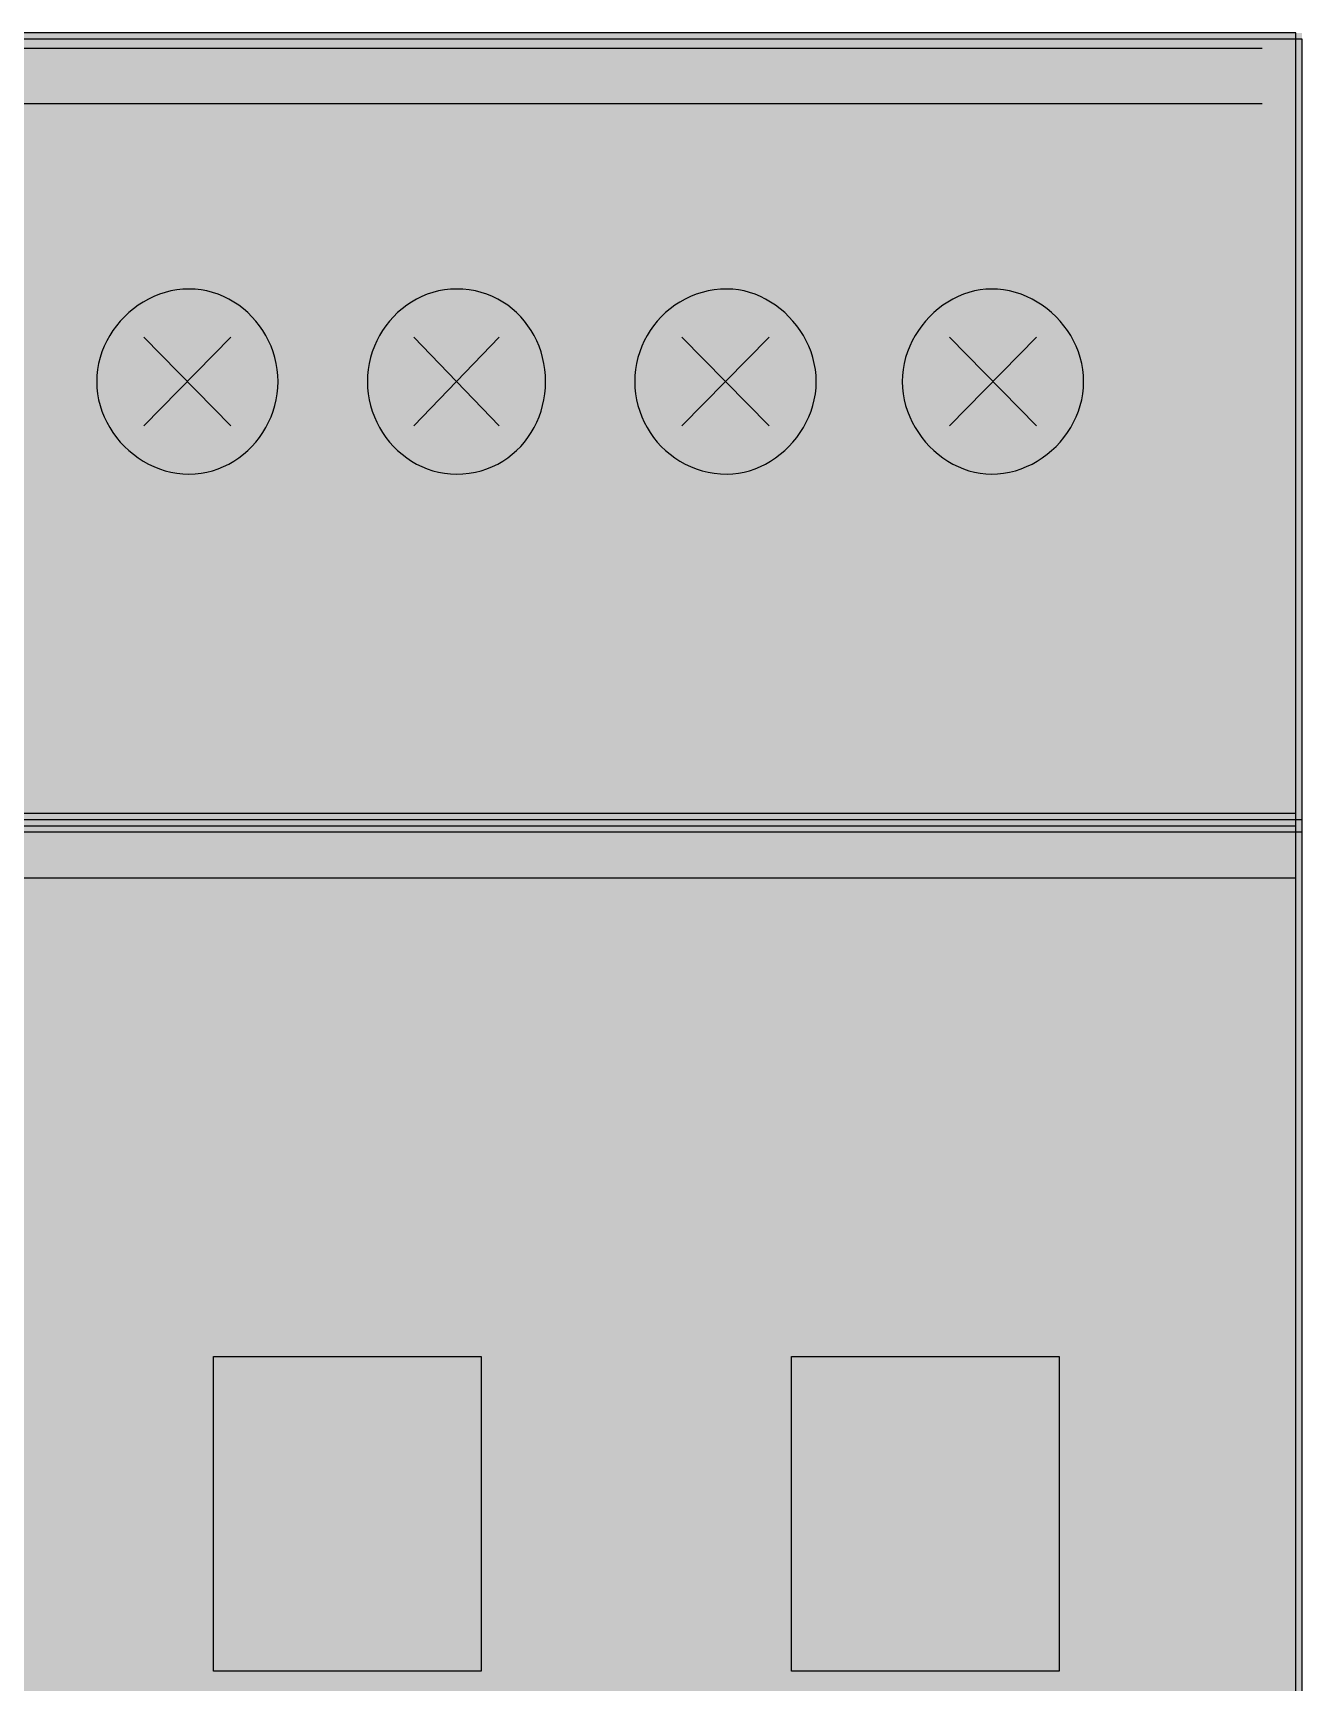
# Model space of a CAD drawing. Header units: millimetres. Extents: x 0 to 966, y -664 to 90.
# Drawn here: x 179.77 to 216, y -87.07 to -40 of the extents above; entities that cross this region are included whole.
import ezdxf

# ---------------------------------------------------------------- set-up
doc = ezdxf.new("R2010")
doc.units = ezdxf.units.MM
for name, color, linetype in [('HDL_BODY', 7, 'Continuous'), ('HDL_COLOUR', 7, 'Continuous'), ('HDL_DETAIL', 7, 'Continuous'), ('HDL_PRINT', 7, 'Continuous')]:
    doc.layers.add(name, color=color, linetype=linetype)

# ---------------------------------------------------------------- blocks, each defined once
blk = doc.blocks.new('M_R12.16.1-CD_FRONT')
at = {"layer": 'HDL_BODY', "true_color": 0x202126}
blk.add_hatch(color=250, dxfattribs=at).paths.add_polyline_path([(0, 0), (216, 0), (216, 90), (0, 90)])
at = {"layer": 'HDL_BODY', "true_color": 0x2a2a30}
blk.add_hatch(color=250, dxfattribs=at).paths.add_polyline_path([(0.4, 20.52), (215.6, 20.52), (215.6, 68.31), (0.4, 68.31)])
at = {"layer": 'HDL_COLOUR', "true_color": 0x1a332c}
for points in [[(186.771, 80.05), (186.765, 80.225), (186.747, 80.398), (186.719, 80.568), (186.68, 80.735), (186.63, 80.898), (186.571, 81.057), (186.501, 81.212), (186.423, 81.361), (186.336, 81.505), (186.24, 81.643), (186.136, 81.775), (186.025, 81.9), (185.906, 82.017), (185.781, 82.126), (185.648, 82.228), (185.51, 82.32), (185.366, 82.404), (185.216, 82.478), (185.061, 82.541), (184.902, 82.594), (184.739, 82.637), (184.571, 82.667), (184.4, 82.686), (184.226, 82.692), (184.052, 82.686), (183.879, 82.667), (183.71, 82.637), (183.544, 82.594), (183.381, 82.541), (183.222, 82.478), (183.068, 82.404), (182.919, 82.32), (182.776, 82.228), (182.638, 82.126), (182.507, 82.017), (182.383, 81.9), (182.266, 81.775), (182.157, 81.643), (182.056, 81.505), (181.963, 81.361), (181.88, 81.212), (181.807, 81.057), (181.743, 80.898), (181.69, 80.735), (181.648, 80.568), (181.618, 80.398), (181.599, 80.225), (181.593, 80.05), (181.599, 79.875), (181.618, 79.702), (181.648, 79.532), (181.69, 79.365), (181.743, 79.202), (181.807, 79.043), (181.88, 78.888), (181.963, 78.739), (182.056, 78.595), (182.157, 78.457), (182.266, 78.325), (182.383, 78.201), (182.507, 78.083), (182.638, 77.974), (182.776, 77.872), (182.919, 77.78), (183.068, 77.696), (183.222, 77.623), (183.381, 77.559), (183.544, 77.506), (183.71, 77.464), (183.879, 77.433), (184.052, 77.414), (184.226, 77.408), (184.4, 77.414), (184.571, 77.433), (184.739, 77.464), (184.902, 77.506), (185.061, 77.559), (185.216, 77.623), (185.366, 77.696), (185.51, 77.78), (185.648, 77.872), (185.781, 77.974), (185.906, 78.083), (186.025, 78.201), (186.136, 78.325), (186.24, 78.457), (186.336, 78.595), (186.423, 78.739), (186.501, 78.888), (186.571, 79.043), (186.63, 79.202), (186.68, 79.365), (186.719, 79.532), (186.747, 79.702), (186.765, 79.875), (186.771, 80.05)], [(194.407, 80.05), (194.402, 80.225), (194.386, 80.398), (194.359, 80.568), (194.322, 80.735), (194.276, 80.898), (194.22, 81.057), (194.154, 81.212), (194.079, 81.361), (193.996, 81.505), (193.904, 81.643), (193.803, 81.775), (193.695, 81.9), (193.579, 82.017), (193.455, 82.126), (193.324, 82.228), (193.186, 82.32), (193.041, 82.404), (192.89, 82.478), (192.733, 82.541), (192.57, 82.594), (192.401, 82.637), (192.226, 82.667), (192.047, 82.686), (191.863, 82.692), (191.689, 82.686), (191.518, 82.667), (191.35, 82.637), (191.187, 82.594), (191.027, 82.541), (190.873, 82.478), (190.723, 82.404), (190.579, 82.32), (190.441, 82.228), (190.308, 82.126), (190.183, 82.017), (190.064, 81.9), (189.952, 81.775), (189.849, 81.643), (189.753, 81.505), (189.666, 81.361), (189.587, 81.212), (189.518, 81.057), (189.459, 80.898), (189.409, 80.735), (189.37, 80.568), (189.341, 80.398), (189.324, 80.225), (189.318, 80.05), (189.324, 79.875), (189.341, 79.702), (189.37, 79.532), (189.409, 79.365), (189.459, 79.202), (189.518, 79.043), (189.587, 78.888), (189.666, 78.739), (189.753, 78.595), (189.849, 78.457), (189.952, 78.325), (190.064, 78.201), (190.183, 78.083), (190.308, 77.974), (190.441, 77.872), (190.579, 77.78), (190.723, 77.696), (190.873, 77.623), (191.027, 77.559), (191.187, 77.506), (191.35, 77.464), (191.518, 77.433), (191.689, 77.414), (191.863, 77.408), (192.047, 77.414), (192.226, 77.433), (192.401, 77.464), (192.57, 77.506), (192.733, 77.559), (192.89, 77.623), (193.041, 77.696), (193.186, 77.78), (193.324, 77.872), (193.455, 77.974), (193.579, 78.083), (193.695, 78.201), (193.803, 78.325), (193.904, 78.457), (193.996, 78.595), (194.079, 78.739), (194.154, 78.888), (194.22, 79.043), (194.276, 79.202), (194.322, 79.365), (194.359, 79.532), (194.386, 79.702), (194.402, 79.875), (194.407, 80.05)], [(202.133, 80.05), (202.126, 80.225), (202.108, 80.398), (202.077, 80.568), (202.035, 80.735), (201.983, 80.898), (201.92, 81.057), (201.847, 81.212), (201.765, 81.361), (201.674, 81.505), (201.575, 81.643), (201.468, 81.775), (201.353, 81.9), (201.232, 82.017), (201.104, 82.126), (200.97, 82.228), (200.831, 82.32), (200.688, 82.404), (200.539, 82.478), (200.387, 82.541), (200.231, 82.594), (200.073, 82.637), (199.912, 82.667), (199.749, 82.686), (199.585, 82.692), (199.401, 82.686), (199.22, 82.667), (199.044, 82.637), (198.873, 82.594), (198.706, 82.541), (198.545, 82.478), (198.39, 82.404), (198.24, 82.32), (198.097, 82.228), (197.961, 82.126), (197.831, 82.017), (197.71, 81.9), (197.596, 81.775), (197.49, 81.643), (197.392, 81.505), (197.303, 81.361), (197.224, 81.212), (197.154, 81.057), (197.093, 80.898), (197.043, 80.735), (197.004, 80.568), (196.975, 80.398), (196.958, 80.225), (196.952, 80.05), (196.958, 79.875), (196.975, 79.702), (197.004, 79.532), (197.043, 79.365), (197.093, 79.202), (197.154, 79.043), (197.224, 78.888), (197.303, 78.739), (197.392, 78.595), (197.49, 78.457), (197.596, 78.325), (197.71, 78.201), (197.831, 78.083), (197.961, 77.974), (198.097, 77.872), (198.24, 77.78), (198.39, 77.696), (198.545, 77.623), (198.706, 77.559), (198.873, 77.506), (199.044, 77.464), (199.22, 77.433), (199.401, 77.414), (199.585, 77.408), (199.749, 77.414), (199.912, 77.433), (200.073, 77.464), (200.231, 77.506), (200.387, 77.559), (200.539, 77.623), (200.688, 77.696), (200.831, 77.78), (200.97, 77.872), (201.104, 77.974), (201.232, 78.083), (201.353, 78.201), (201.468, 78.325), (201.575, 78.457), (201.674, 78.595), (201.765, 78.739), (201.847, 78.888), (201.92, 79.043), (201.983, 79.202), (202.035, 79.365), (202.077, 79.532), (202.108, 79.702), (202.126, 79.875), (202.133, 80.05)], [(209.766, 80.05), (209.76, 80.225), (209.741, 80.398), (209.711, 80.568), (209.669, 80.735), (209.616, 80.898), (209.553, 81.057), (209.479, 81.212), (209.396, 81.361), (209.304, 81.505), (209.203, 81.643), (209.094, 81.775), (208.977, 81.9), (208.853, 82.017), (208.722, 82.126), (208.585, 82.228), (208.442, 82.32), (208.293, 82.404), (208.139, 82.478), (207.981, 82.541), (207.818, 82.594), (207.652, 82.637), (207.482, 82.667), (207.31, 82.686), (207.136, 82.692), (206.971, 82.686), (206.809, 82.667), (206.648, 82.637), (206.489, 82.594), (206.334, 82.541), (206.182, 82.478), (206.033, 82.404), (205.889, 82.32), (205.75, 82.228), (205.617, 82.126), (205.489, 82.017), (205.368, 81.9), (205.253, 81.775), (205.146, 81.643), (205.047, 81.505), (204.956, 81.361), (204.874, 81.212), (204.801, 81.057), (204.738, 80.898), (204.685, 80.735), (204.644, 80.568), (204.613, 80.398), (204.595, 80.225), (204.588, 80.05), (204.595, 79.875), (204.613, 79.702), (204.644, 79.532), (204.685, 79.365), (204.738, 79.202), (204.801, 79.043), (204.874, 78.888), (204.956, 78.739), (205.047, 78.595), (205.146, 78.457), (205.253, 78.325), (205.368, 78.201), (205.489, 78.083), (205.617, 77.974), (205.75, 77.872), (205.889, 77.78), (206.033, 77.696), (206.182, 77.623), (206.334, 77.559), (206.489, 77.506), (206.648, 77.464), (206.809, 77.433), (206.971, 77.414), (207.136, 77.408), (207.31, 77.414), (207.482, 77.433), (207.652, 77.464), (207.818, 77.506), (207.981, 77.559), (208.139, 77.623), (208.293, 77.696), (208.442, 77.78), (208.585, 77.872), (208.722, 77.974), (208.853, 78.083), (208.977, 78.201), (209.094, 78.325), (209.203, 78.457), (209.304, 78.595), (209.396, 78.739), (209.479, 78.888), (209.553, 79.043), (209.616, 79.202), (209.669, 79.365), (209.711, 79.532), (209.741, 79.702), (209.76, 79.875), (209.766, 80.05)]]:
    blk.add_hatch(color=250, dxfattribs=at).paths.add_polyline_path(points)
at = {"layer": 'HDL_COLOUR', "true_color": 0x9ea4a8}
for points in [[(185.994, 80.05), (185.978, 80.291), (185.932, 80.529), (185.856, 80.758), (185.751, 80.975), (185.619, 81.176), (185.463, 81.358), (185.285, 81.517), (185.088, 81.652), (184.875, 81.759), (184.651, 81.837), (184.418, 81.884), (184.182, 81.9), (183.945, 81.884), (183.713, 81.837), (183.488, 81.759), (183.276, 81.652), (183.078, 81.517), (182.9, 81.358), (182.744, 81.176), (182.612, 80.975), (182.507, 80.758), (182.431, 80.529), (182.385, 80.291), (182.369, 80.05), (182.385, 79.809), (182.431, 79.571), (182.507, 79.342), (182.612, 79.125), (182.744, 78.924), (182.9, 78.742), (183.078, 78.583), (183.276, 78.448), (183.488, 78.341), (183.713, 78.264), (183.945, 78.216), (184.182, 78.2), (184.418, 78.216), (184.651, 78.264), (184.875, 78.341), (185.088, 78.448), (185.285, 78.583), (185.463, 78.742), (185.619, 78.924), (185.751, 79.125), (185.856, 79.342), (185.932, 79.571), (185.978, 79.809)], [(193.644, 80.05), (193.629, 80.291), (193.583, 80.529), (193.508, 80.758), (193.405, 80.975), (193.276, 81.176), (193.122, 81.358), (192.947, 81.517), (192.753, 81.652), (192.544, 81.759), (192.324, 81.837), (192.095, 81.884), (191.863, 81.9), (191.63, 81.884), (191.402, 81.837), (191.181, 81.759), (190.972, 81.652), (190.778, 81.517), (190.603, 81.358), (190.45, 81.176), (190.32, 80.975), (190.217, 80.758), (190.142, 80.529), (190.097, 80.291), (190.081, 80.05), (190.097, 79.809), (190.142, 79.571), (190.217, 79.342), (190.32, 79.125), (190.45, 78.924), (190.603, 78.742), (190.778, 78.583), (190.972, 78.448), (191.181, 78.341), (191.402, 78.264), (191.63, 78.216), (191.863, 78.2), (192.095, 78.216), (192.324, 78.264), (192.544, 78.341), (192.753, 78.448), (192.947, 78.583), (193.122, 78.742), (193.276, 78.924), (193.405, 79.125), (193.508, 79.342), (193.583, 79.571), (193.629, 79.809)], [(201.355, 80.05), (201.34, 80.291), (201.294, 80.529), (201.217, 80.758), (201.112, 80.975), (200.981, 81.176), (200.824, 81.358), (200.646, 81.517), (200.449, 81.652), (200.236, 81.759), (200.011, 81.837), (199.779, 81.884), (199.542, 81.9), (199.305, 81.884), (199.073, 81.837), (198.848, 81.759), (198.635, 81.652), (198.438, 81.517), (198.26, 81.358), (198.104, 81.176), (197.972, 80.975), (197.867, 80.758), (197.791, 80.529), (197.744, 80.291), (197.729, 80.05), (197.744, 79.809), (197.791, 79.571), (197.867, 79.342), (197.972, 79.125), (198.104, 78.924), (198.26, 78.742), (198.438, 78.583), (198.635, 78.448), (198.848, 78.341), (199.073, 78.264), (199.305, 78.216), (199.542, 78.2), (199.779, 78.216), (200.011, 78.264), (200.236, 78.341), (200.449, 78.448), (200.646, 78.583), (200.824, 78.742), (200.981, 78.924), (201.112, 79.125), (201.217, 79.342), (201.294, 79.571), (201.34, 79.809)], [(208.989, 80.05), (208.974, 80.291), (208.928, 80.529), (208.852, 80.758), (208.747, 80.975), (208.615, 81.176), (208.459, 81.358), (208.28, 81.517), (208.083, 81.652), (207.871, 81.759), (207.646, 81.837), (207.414, 81.884), (207.177, 81.9), (206.941, 81.884), (206.708, 81.837), (206.484, 81.759), (206.271, 81.652), (206.074, 81.517), (205.896, 81.358), (205.739, 81.176), (205.608, 80.975), (205.503, 80.758), (205.427, 80.529), (205.38, 80.291), (205.365, 80.05), (205.38, 79.809), (205.427, 79.571), (205.503, 79.342), (205.608, 79.125), (205.739, 78.924), (205.896, 78.742), (206.074, 78.583), (206.271, 78.448), (206.484, 78.341), (206.708, 78.264), (206.941, 78.216), (207.177, 78.2), (207.414, 78.216), (207.646, 78.264), (207.871, 78.341), (208.083, 78.448), (208.28, 78.583), (208.459, 78.742), (208.615, 78.924), (208.747, 79.125), (208.852, 79.342), (208.928, 79.571), (208.974, 79.809)]]:
    blk.add_hatch(color=253, dxfattribs=at).paths.add_polyline_path(points)
at = {"layer": 'HDL_COLOUR', "true_color": 0x0d0e11}
for points in [[(184.928, 52.222), (192.564, 52.222), (192.564, 43.24), (184.928, 43.24), (184.928, 52.222)], [(201.431, 52.222), (209.066, 52.222), (209.066, 43.24), (201.431, 43.24), (201.431, 52.222)]]:
    blk.add_hatch(color=168, dxfattribs=at).paths.add_polyline_path(points)
at = {"layer": 'HDL_COLOUR', "true_color": 0x37393d}
for points in [[(186.303, 47.551), (191.19, 47.551), (191.19, 49.078), (186.303, 49.078)], [(202.805, 47.551), (207.692, 47.551), (207.692, 49.078), (202.805, 49.078)]]:
    blk.add_hatch(color=250, dxfattribs=at).paths.add_polyline_path(points)
at = {"layer": 'HDL_PRINT', "true_color": 0xdee1e9}
for points in [[(188.794, 83.985), (186.072, 85.13), (186.157, 85.115), (184.226, 85.115), (184.445, 85.335), (184.445, 82.692), (184.007, 82.692), (184.007, 85.335), (184.226, 85.555), (186.157, 85.555), (186.243, 85.537), (188.963, 84.392), (188.794, 83.985)], [(189.582, 85.555), (191.863, 85.555), (192.082, 85.335), (192.082, 82.692), (191.643, 82.692), (191.643, 85.335), (191.863, 85.115), (189.582, 85.115), (189.582, 85.555)], [(204.153, 83.985), (201.433, 85.13), (201.516, 85.115), (199.585, 85.115), (199.804, 85.335), (199.804, 82.692), (199.366, 82.692), (199.366, 85.335), (199.585, 85.555), (201.516, 85.555), (201.602, 85.537), (204.322, 84.392), (204.153, 83.985)], [(204.766, 85.555), (207.136, 85.555), (207.355, 85.335), (207.355, 82.692), (206.914, 82.692), (206.914, 85.335), (207.136, 85.115), (204.766, 85.115), (204.766, 85.555)], [(184.226, 75.119), (184.226, 74.766), (182.911, 74.766), (182.915, 74.828), (182.926, 74.884), (182.943, 74.936), (182.965, 74.985), (182.991, 75.035), (183.021, 75.087), (183.053, 75.143), (183.086, 75.205), (183.115, 75.238), (183.146, 75.277), (183.177, 75.32), (183.211, 75.368), (183.247, 75.419), (183.288, 75.473), (183.332, 75.529), (183.382, 75.587), (183.438, 75.645), (183.493, 75.704), (183.543, 75.762), (183.587, 75.816), (183.627, 75.866), (183.663, 75.91), (183.696, 75.947), (183.728, 75.975), (183.758, 75.993), (183.788, 75.999), (183.793, 76.037), (183.805, 76.075), (183.823, 76.112), (183.842, 76.15), (183.859, 76.188), (183.872, 76.225), (183.877, 76.264), (183.87, 76.306), (183.854, 76.347), (183.832, 76.384), (183.811, 76.413), (183.794, 76.432), (183.788, 76.439), (183.75, 76.476), (183.722, 76.502), (183.699, 76.517), (183.677, 76.525), (183.65, 76.528), (183.613, 76.528), (183.575, 76.528), (183.537, 76.526), (183.5, 76.521), (183.462, 76.511), (183.425, 76.496), (183.387, 76.472), (183.349, 76.439), (183.343, 76.432), (183.326, 76.413), (183.305, 76.384), (183.284, 76.347), (183.267, 76.306), (183.26, 76.264), (182.997, 76.264), (183, 76.345), (183.009, 76.415), (183.023, 76.475), (183.042, 76.526), (183.064, 76.57), (183.089, 76.609), (183.116, 76.642), (183.145, 76.674), (183.175, 76.703), (183.206, 76.756), (183.244, 76.796), (183.288, 76.827), (183.335, 76.849), (183.387, 76.863), (183.441, 76.872), (183.497, 76.877), (183.555, 76.879), (183.613, 76.879), (183.678, 76.875), (183.743, 76.864), (183.805, 76.847), (183.864, 76.825), (183.92, 76.798), (183.97, 76.768), (184.014, 76.737), (184.051, 76.703), (184.103, 76.671), (184.144, 76.632), (184.174, 76.589), (184.196, 76.541), (184.211, 76.49), (184.22, 76.436), (184.224, 76.379), (184.226, 76.322), (184.226, 76.264), (184.226, 76.219), (184.226, 76.175), (184.226, 76.131), (184.226, 76.087), (184.226, 76.043), (184.226, 75.999), (184.194, 75.961), (184.169, 75.923), (184.149, 75.886), (184.13, 75.848), (184.11, 75.81), (184.085, 75.773), (184.051, 75.734), (184.018, 75.73), (183.985, 75.718), (183.952, 75.697), (183.92, 75.668), (183.887, 75.631), (183.854, 75.585), (183.821, 75.532), (183.788, 75.47), (183.723, 75.433), (183.675, 75.398), (183.639, 75.365), (183.61, 75.336), (183.585, 75.314), (183.558, 75.3), (183.524, 75.295), (183.518, 75.257), (183.502, 75.229), (183.481, 75.206), (183.46, 75.183), (183.445, 75.156), (183.438, 75.119), (184.226, 75.119)], [(185.455, 74.766), (185.192, 74.766), (185.192, 76.264), (185.134, 76.234), (185.075, 76.204), (185.017, 76.175), (184.959, 76.146), (184.9, 76.117), (184.841, 76.087), (184.783, 76.058), (184.724, 76.029), (184.665, 75.999), (184.665, 76.35), (184.703, 76.355), (184.741, 76.369), (184.779, 76.392), (184.816, 76.42), (184.854, 76.454), (184.891, 76.49), (184.928, 76.528), (184.99, 76.564), (185.043, 76.607), (185.088, 76.654), (185.126, 76.703), (185.154, 76.753), (185.175, 76.8), (185.188, 76.842), (185.192, 76.879), (185.455, 76.879), (185.455, 74.766)], [(187.034, 75.205), (187.825, 76.793), (188.791, 75.205), (187.034, 75.205)], [(191.688, 75.119), (191.688, 74.766), (190.37, 74.766), (190.399, 74.828), (190.423, 74.884), (190.442, 74.936), (190.459, 74.985), (190.476, 75.035), (190.495, 75.087), (190.518, 75.143), (190.547, 75.205), (190.576, 75.238), (190.607, 75.277), (190.641, 75.32), (190.679, 75.368), (190.723, 75.419), (190.774, 75.473), (190.834, 75.529), (190.904, 75.587), (190.986, 75.645), (191.041, 75.704), (191.091, 75.762), (191.135, 75.816), (191.175, 75.866), (191.212, 75.91), (191.245, 75.947), (191.277, 75.975), (191.307, 75.993), (191.335, 75.999), (191.34, 76.037), (191.353, 76.075), (191.37, 76.112), (191.389, 76.15), (191.407, 76.188), (191.419, 76.225), (191.424, 76.264), (191.424, 76.306), (191.421, 76.347), (191.413, 76.384), (191.398, 76.413), (191.373, 76.432), (191.335, 76.439), (191.299, 76.476), (191.272, 76.502), (191.249, 76.517), (191.226, 76.525), (191.198, 76.528), (191.161, 76.528), (191.123, 76.528), (191.085, 76.526), (191.048, 76.521), (191.01, 76.511), (190.973, 76.496), (190.935, 76.472), (190.897, 76.439), (190.897, 76.432), (190.894, 76.413), (190.886, 76.384), (190.871, 76.347), (190.846, 76.306), (190.808, 76.264), (190.459, 76.264), (190.462, 76.345), (190.471, 76.415), (190.485, 76.475), (190.503, 76.526), (190.525, 76.57), (190.55, 76.609), (190.577, 76.642), (190.605, 76.674), (190.633, 76.703), (190.692, 76.756), (190.75, 76.796), (190.809, 76.827), (190.868, 76.849), (190.926, 76.863), (190.985, 76.872), (191.044, 76.877), (191.102, 76.879), (191.161, 76.879), (191.226, 76.875), (191.29, 76.864), (191.353, 76.847), (191.412, 76.825), (191.467, 76.798), (191.518, 76.768), (191.562, 76.737), (191.599, 76.703), (191.628, 76.666), (191.65, 76.622), (191.666, 76.571), (191.677, 76.516), (191.683, 76.456), (191.687, 76.394), (191.688, 76.329), (191.688, 76.264), (191.688, 76.219), (191.688, 76.175), (191.688, 76.131), (191.688, 76.087), (191.688, 76.043), (191.688, 75.999), (191.688, 75.961), (191.686, 75.923), (191.681, 75.886), (191.671, 75.848), (191.656, 75.81), (191.632, 75.773), (191.599, 75.734), (191.566, 75.73), (191.533, 75.718), (191.5, 75.697), (191.467, 75.668), (191.434, 75.631), (191.402, 75.585), (191.369, 75.532), (191.335, 75.47), (191.298, 75.433), (191.261, 75.398), (191.224, 75.365), (191.186, 75.336), (191.148, 75.314), (191.11, 75.3), (191.072, 75.295), (191.071, 75.257), (191.069, 75.229), (191.061, 75.206), (191.046, 75.183), (191.022, 75.156), (190.986, 75.119), (191.688, 75.119)], [(193.356, 75.119), (193.356, 74.766), (191.952, 74.766), (191.955, 74.828), (191.965, 74.884), (191.979, 74.936), (191.994, 74.985), (192.01, 75.035), (192.024, 75.087), (192.034, 75.143), (192.037, 75.205), (192.067, 75.235), (192.101, 75.269), (192.141, 75.307), (192.186, 75.348), (192.236, 75.393), (192.291, 75.44), (192.351, 75.49), (192.417, 75.541), (192.488, 75.593), (192.565, 75.645), (192.626, 75.712), (192.68, 75.776), (192.725, 75.836), (192.762, 75.889), (192.791, 75.934), (192.812, 75.969), (192.824, 75.991), (192.828, 75.999), (192.861, 76.037), (192.885, 76.075), (192.901, 76.112), (192.91, 76.15), (192.915, 76.188), (192.917, 76.225), (192.917, 76.264), (192.917, 76.306), (192.914, 76.347), (192.906, 76.384), (192.891, 76.413), (192.866, 76.432), (192.828, 76.439), (192.821, 76.476), (192.802, 76.502), (192.773, 76.517), (192.737, 76.525), (192.696, 76.528), (192.654, 76.528), (192.616, 76.528), (192.588, 76.525), (192.565, 76.517), (192.542, 76.502), (192.514, 76.476), (192.476, 76.439), (192.44, 76.432), (192.415, 76.413), (192.401, 76.384), (192.393, 76.347), (192.39, 76.306), (192.39, 76.264), (191.952, 76.264), (191.98, 76.345), (192.009, 76.415), (192.038, 76.475), (192.067, 76.526), (192.096, 76.57), (192.126, 76.609), (192.155, 76.642), (192.183, 76.674), (192.212, 76.703), (192.245, 76.756), (192.283, 76.796), (192.327, 76.827), (192.374, 76.849), (192.426, 76.863), (192.48, 76.872), (192.536, 76.877), (192.595, 76.879), (192.654, 76.879), (192.738, 76.876), (192.816, 76.867), (192.888, 76.853), (192.952, 76.835), (193.011, 76.813), (193.062, 76.789), (193.107, 76.762), (193.146, 76.733), (193.178, 76.703), (193.211, 76.666), (193.243, 76.622), (193.273, 76.571), (193.3, 76.516), (193.323, 76.456), (193.34, 76.394), (193.352, 76.329), (193.356, 76.264), (193.355, 76.225), (193.354, 76.188), (193.349, 76.15), (193.339, 76.112), (193.323, 76.075), (193.3, 76.037), (193.267, 75.999), (193.262, 75.961), (193.249, 75.923), (193.232, 75.886), (193.213, 75.848), (193.195, 75.81), (193.183, 75.773), (193.178, 75.734), (193.146, 75.73), (193.113, 75.718), (193.08, 75.697), (193.048, 75.668), (193.015, 75.631), (192.982, 75.585), (192.95, 75.532), (192.917, 75.47), (192.847, 75.433), (192.787, 75.398), (192.739, 75.365), (192.701, 75.336), (192.675, 75.314), (192.659, 75.3), (192.654, 75.295), (192.616, 75.257), (192.591, 75.229), (192.576, 75.206), (192.568, 75.183), (192.565, 75.156), (192.565, 75.119), (193.356, 75.119)], [(199.41, 75.205), (199.41, 74.766), (198.006, 74.766), (198.01, 74.828), (198.021, 74.884), (198.039, 74.936), (198.061, 74.985), (198.088, 75.035), (198.117, 75.087), (198.149, 75.143), (198.181, 75.205), (198.208, 75.235), (198.236, 75.269), (198.266, 75.309), (198.299, 75.354), (198.336, 75.404), (198.378, 75.46), (198.427, 75.52), (198.482, 75.586), (198.546, 75.658), (198.619, 75.734), (198.682, 75.796), (198.737, 75.851), (198.786, 75.9), (198.829, 75.944), (198.868, 75.983), (198.904, 76.02), (198.939, 76.055), (198.972, 76.088), (198.979, 76.095), (198.995, 76.114), (199.016, 76.142), (199.038, 76.178), (199.054, 76.22), (199.061, 76.264), (199.056, 76.301), (199.043, 76.338), (199.026, 76.376), (199.007, 76.414), (198.99, 76.452), (198.977, 76.49), (198.972, 76.528), (198.928, 76.534), (198.887, 76.55), (198.851, 76.571), (198.823, 76.592), (198.804, 76.608), (198.797, 76.614), (198.759, 76.609), (198.721, 76.597), (198.683, 76.58), (198.645, 76.562), (198.608, 76.545), (198.571, 76.533), (198.534, 76.528), (198.529, 76.49), (198.516, 76.452), (198.499, 76.414), (198.48, 76.376), (198.462, 76.338), (198.45, 76.301), (198.445, 76.264), (198.095, 76.264), (198.098, 76.348), (198.107, 76.427), (198.121, 76.498), (198.139, 76.564), (198.16, 76.622), (198.185, 76.675), (198.212, 76.72), (198.24, 76.76), (198.27, 76.793), (198.325, 76.818), (198.377, 76.838), (198.426, 76.853), (198.475, 76.864), (198.526, 76.871), (198.582, 76.876), (198.644, 76.878), (198.715, 76.879), (198.797, 76.879), (198.855, 76.879), (198.913, 76.877), (198.969, 76.872), (199.023, 76.863), (199.074, 76.849), (199.121, 76.827), (199.165, 76.796), (199.203, 76.756), (199.236, 76.703), (199.293, 76.67), (199.337, 76.636), (199.368, 76.599), (199.388, 76.56), (199.401, 76.516), (199.408, 76.468), (199.41, 76.412), (199.41, 76.35), (199.41, 76.306), (199.41, 76.263), (199.41, 76.219), (199.41, 76.175), (199.41, 76.131), (199.41, 76.088), (199.377, 76.05), (199.352, 76.012), (199.331, 75.974), (199.312, 75.936), (199.292, 75.898), (199.268, 75.861), (199.236, 75.824), (199.198, 75.785), (199.16, 75.747), (199.122, 75.709), (199.085, 75.671), (199.047, 75.634), (199.01, 75.596), (198.972, 75.559), (198.902, 75.489), (198.843, 75.43), (198.795, 75.381), (198.757, 75.343), (198.73, 75.316), (198.714, 75.3), (198.708, 75.295), (198.699, 75.251), (198.677, 75.225), (198.651, 75.211), (198.629, 75.206), (198.619, 75.205), (199.41, 75.205)], [(199.674, 75.384), (200.112, 75.384), (200.112, 75.331), (200.112, 75.282), (200.112, 75.243), (200.112, 75.215), (200.112, 75.205), (200.119, 75.169), (200.139, 75.145), (200.168, 75.13), (200.204, 75.122), (200.244, 75.12), (200.287, 75.119), (200.331, 75.12), (200.373, 75.122), (200.409, 75.13), (200.439, 75.145), (200.458, 75.169), (200.465, 75.205), (200.497, 75.244), (200.519, 75.282), (200.535, 75.32), (200.544, 75.358), (200.549, 75.395), (200.551, 75.433), (200.551, 75.47), (200.55, 75.514), (200.548, 75.555), (200.54, 75.591), (200.525, 75.62), (200.501, 75.638), (200.465, 75.645), (200.458, 75.683), (200.439, 75.708), (200.409, 75.723), (200.373, 75.731), (200.331, 75.734), (200.287, 75.734), (200.277, 75.734), (200.251, 75.734), (200.212, 75.734), (200.165, 75.734), (200.112, 75.734), (200.201, 76.088), (200.244, 76.089), (200.285, 76.091), (200.321, 76.099), (200.35, 76.114), (200.369, 76.138), (200.376, 76.174), (200.413, 76.181), (200.439, 76.201), (200.454, 76.23), (200.462, 76.266), (200.464, 76.307), (200.465, 76.35), (200.465, 76.394), (200.465, 76.425), (200.465, 76.452), (200.465, 76.484), (200.465, 76.528), (200.421, 76.534), (200.379, 76.55), (200.343, 76.571), (200.313, 76.592), (200.294, 76.608), (200.287, 76.614), (200.244, 76.608), (200.204, 76.592), (200.168, 76.571), (200.139, 76.55), (200.119, 76.534), (200.112, 76.528), (200.112, 76.483), (200.112, 76.439), (200.112, 76.395), (200.112, 76.351), (200.112, 76.307), (200.112, 76.264), (199.674, 76.35), (199.703, 76.387), (199.727, 76.43), (199.746, 76.477), (199.762, 76.527), (199.779, 76.576), (199.798, 76.623), (199.82, 76.666), (199.849, 76.703), (199.856, 76.71), (199.875, 76.73), (199.904, 76.759), (199.941, 76.795), (199.982, 76.836), (200.026, 76.879), (200.07, 76.879), (200.113, 76.879), (200.157, 76.879), (200.2, 76.879), (200.244, 76.879), (200.287, 76.879), (200.346, 76.879), (200.404, 76.877), (200.461, 76.872), (200.515, 76.863), (200.566, 76.849), (200.614, 76.827), (200.657, 76.796), (200.696, 76.756), (200.728, 76.703), (200.761, 76.67), (200.792, 76.636), (200.822, 76.599), (200.848, 76.56), (200.871, 76.516), (200.888, 76.468), (200.899, 76.412), (200.903, 76.35), (200.901, 76.297), (200.892, 76.245), (200.877, 76.194), (200.855, 76.145), (200.826, 76.097), (200.789, 76.053), (200.743, 76.011), (200.689, 75.973), (200.625, 75.939), (200.551, 75.91), (200.613, 75.906), (200.668, 75.895), (200.717, 75.878), (200.76, 75.856), (200.8, 75.829), (200.836, 75.799), (200.87, 75.768), (200.903, 75.734), (200.935, 75.696), (200.958, 75.659), (200.973, 75.621), (200.982, 75.583), (200.987, 75.546), (200.989, 75.508), (200.989, 75.47), (200.986, 75.388), (200.977, 75.317), (200.964, 75.255), (200.946, 75.199), (200.924, 75.148), (200.899, 75.099), (200.872, 75.049), (200.844, 74.997), (200.814, 74.941), (200.756, 74.912), (200.698, 74.884), (200.64, 74.857), (200.581, 74.832), (200.523, 74.81), (200.464, 74.792), (200.405, 74.778), (200.346, 74.769), (200.287, 74.766), (200.226, 74.77), (200.171, 74.781), (200.123, 74.798), (200.08, 74.821), (200.041, 74.848), (200.005, 74.877), (199.971, 74.909), (199.938, 74.941), (199.883, 74.974), (199.834, 75.012), (199.792, 75.056), (199.756, 75.104), (199.726, 75.155), (199.703, 75.21), (199.687, 75.266), (199.677, 75.325), (199.674, 75.384)], [(202.396, 75.205), (203.359, 76.793), (204.325, 75.205), (202.396, 75.205)], [(207.047, 75.119), (207.047, 74.766), (205.729, 74.766), (205.729, 74.828), (205.73, 74.884), (205.733, 74.936), (205.74, 74.985), (205.75, 75.035), (205.766, 75.087), (205.788, 75.143), (205.818, 75.205), (205.85, 75.238), (205.889, 75.277), (205.932, 75.32), (205.979, 75.368), (206.03, 75.419), (206.084, 75.473), (206.14, 75.529), (206.198, 75.587), (206.256, 75.645), (206.317, 75.712), (206.371, 75.776), (206.416, 75.836), (206.453, 75.889), (206.482, 75.934), (206.503, 75.969), (206.515, 75.991), (206.52, 75.999), (206.552, 76.037), (206.576, 76.075), (206.592, 76.112), (206.601, 76.15), (206.606, 76.188), (206.608, 76.225), (206.608, 76.264), (206.608, 76.306), (206.605, 76.347), (206.597, 76.384), (206.582, 76.413), (206.557, 76.432), (206.52, 76.439), (206.51, 76.482), (206.488, 76.509), (206.462, 76.522), (206.44, 76.527), (206.431, 76.528), (206.388, 76.528), (206.347, 76.525), (206.311, 76.517), (206.282, 76.502), (206.263, 76.476), (206.256, 76.439), (206.22, 76.432), (206.195, 76.413), (206.181, 76.384), (206.173, 76.347), (206.17, 76.306), (206.17, 76.264), (205.729, 76.264), (205.755, 76.345), (205.778, 76.415), (205.798, 76.475), (205.818, 76.526), (205.84, 76.57), (205.866, 76.609), (205.899, 76.642), (205.94, 76.674), (205.992, 76.703), (206.025, 76.756), (206.063, 76.796), (206.107, 76.827), (206.154, 76.849), (206.205, 76.863), (206.259, 76.872), (206.315, 76.877), (206.373, 76.879), (206.431, 76.879), (206.493, 76.875), (206.55, 76.864), (206.602, 76.847), (206.651, 76.825), (206.701, 76.798), (206.753, 76.768), (206.809, 76.737), (206.872, 76.703), (206.904, 76.666), (206.936, 76.622), (206.965, 76.571), (206.992, 76.516), (207.014, 76.456), (207.032, 76.394), (207.043, 76.329), (207.047, 76.264), (207.047, 76.225), (207.045, 76.188), (207.04, 76.15), (207.03, 76.112), (207.014, 76.075), (206.991, 76.037), (206.958, 75.999), (206.953, 75.961), (206.939, 75.923), (206.917, 75.886), (206.889, 75.848), (206.857, 75.81), (206.821, 75.773), (206.783, 75.734), (206.778, 75.729), (206.762, 75.713), (206.734, 75.686), (206.697, 75.648), (206.648, 75.599), (206.589, 75.54), (206.52, 75.47), (206.482, 75.427), (206.457, 75.386), (206.442, 75.35), (206.434, 75.321), (206.431, 75.302), (206.431, 75.295), (206.395, 75.257), (206.37, 75.229), (206.356, 75.206), (206.348, 75.183), (206.345, 75.156), (206.345, 75.119), (207.047, 75.119)], [(187.034, 72.212), (187.034, 74.415), (187.473, 74.415), (187.473, 73.446), (188.352, 74.415), (188.966, 74.415), (188.089, 73.532), (188.966, 72.212), (188.438, 72.212), (187.825, 73.268), (187.473, 72.828), (187.473, 72.212), (187.034, 72.212)], [(202.396, 72.212), (202.396, 74.415), (202.835, 74.415), (202.835, 72.563), (203.975, 72.563), (203.975, 72.212), (202.396, 72.212)], [(182.384, 52.133), (182.91, 52.133), (182.91, 49.315), (182.384, 49.315), (182.384, 52.133)], [(198.883, 52.133), (199.41, 52.133), (199.41, 49.315), (198.883, 49.315), (198.883, 52.133)]]:
    blk.add_hatch(color=254, dxfattribs=at).paths.add_polyline_path(points)
h = blk.add_hatch(color=254, dxfattribs=at)
h.paths.add_polyline_path([(208.098, 74.766), (208.098, 75.205), (207.222, 75.205), (207.222, 75.559), (208.098, 76.879), (208.451, 76.879), (208.451, 75.559), (208.626, 75.559), (208.626, 75.205), (208.451, 75.205), (208.451, 74.766), (208.098, 74.766)])
h.paths.add_polyline_path([(208.098, 75.559), (208.098, 76.264), (207.574, 75.559), (208.098, 75.559)])
h = blk.add_hatch(color=254, dxfattribs=at)
h.paths.add_polyline_path([(183.524, 44.735), (183.522, 44.647), (183.517, 44.559), (183.508, 44.471), (183.495, 44.383), (183.479, 44.295), (183.459, 44.207), (183.435, 44.119), (183.408, 44.031), (183.377, 43.943), (183.342, 43.855), (183.303, 43.767), (183.26, 43.68), (183.254, 43.61), (183.235, 43.545), (183.205, 43.485), (183.164, 43.431), (183.114, 43.382), (183.054, 43.34), (182.986, 43.305), (182.911, 43.277), (182.828, 43.257), (182.74, 43.244), (182.647, 43.24), (182.553, 43.244), (182.464, 43.257), (182.381, 43.277), (182.302, 43.305), (182.23, 43.34), (182.164, 43.382), (182.105, 43.431), (182.053, 43.485), (182.009, 43.545), (181.973, 43.61), (181.945, 43.68), (181.903, 43.767), (181.865, 43.855), (181.83, 43.943), (181.799, 44.031), (181.772, 44.119), (181.748, 44.207), (181.728, 44.295), (181.711, 44.383), (181.698, 44.471), (181.689, 44.559), (181.683, 44.647), (181.682, 44.735), (181.683, 44.842), (181.689, 44.942), (181.698, 45.036), (181.711, 45.124), (181.728, 45.207), (181.748, 45.286), (181.772, 45.361), (181.799, 45.433), (181.83, 45.503), (181.865, 45.571), (181.903, 45.637), (181.945, 45.704), (181.97, 45.787), (182.003, 45.859), (182.042, 45.922), (182.087, 45.976), (182.139, 46.021), (182.196, 46.058), (182.259, 46.087), (182.328, 46.11), (182.401, 46.127), (182.479, 46.138), (182.561, 46.145), (182.647, 46.146), (182.733, 46.145), (182.814, 46.138), (182.891, 46.127), (182.962, 46.11), (183.027, 46.087), (183.085, 46.058), (183.136, 46.021), (183.179, 45.976), (183.214, 45.922), (183.239, 45.859), (183.255, 45.787), (183.26, 45.704), (183.303, 45.637), (183.342, 45.571), (183.377, 45.503), (183.408, 45.433), (183.435, 45.361), (183.459, 45.286), (183.479, 45.207), (183.495, 45.124), (183.508, 45.036), (183.517, 44.942), (183.522, 44.842), (183.524, 44.735)])
h.paths.add_polyline_path([(183.175, 44.735), (183.174, 44.849), (183.174, 44.951), (183.173, 45.043), (183.17, 45.125), (183.166, 45.198), (183.16, 45.264), (183.152, 45.324), (183.14, 45.379), (183.126, 45.431), (183.108, 45.48), (183.086, 45.528), (183.057, 45.602), (183.023, 45.667), (182.985, 45.721), (182.943, 45.767), (182.899, 45.804), (182.852, 45.834), (182.802, 45.856), (182.751, 45.871), (182.7, 45.879), (182.647, 45.882), (182.595, 45.879), (182.543, 45.871), (182.492, 45.856), (182.442, 45.834), (182.395, 45.804), (182.35, 45.767), (182.308, 45.721), (182.271, 45.667), (182.237, 45.602), (182.209, 45.528), (182.187, 45.48), (182.169, 45.431), (182.154, 45.379), (182.143, 45.324), (182.134, 45.264), (182.128, 45.198), (182.124, 45.125), (182.122, 45.043), (182.121, 44.951), (182.12, 44.849), (182.12, 44.735), (182.12, 44.641), (182.121, 44.552), (182.122, 44.467), (182.124, 44.386), (182.128, 44.31), (182.134, 44.238), (182.143, 44.171), (182.154, 44.107), (182.169, 44.049), (182.187, 43.994), (182.209, 43.944), (182.237, 43.87), (182.271, 43.806), (182.308, 43.751), (182.35, 43.705), (182.395, 43.668), (182.442, 43.639), (182.492, 43.617), (182.543, 43.602), (182.595, 43.593), (182.647, 43.59), (182.7, 43.593), (182.751, 43.602), (182.802, 43.617), (182.852, 43.639), (182.899, 43.668), (182.943, 43.705), (182.985, 43.751), (183.023, 43.806), (183.057, 43.87), (183.086, 43.944), (183.108, 43.994), (183.126, 44.049), (183.14, 44.107), (183.152, 44.171), (183.16, 44.238), (183.166, 44.31), (183.17, 44.386), (183.173, 44.467), (183.174, 44.552), (183.174, 44.641), (183.175, 44.735)])
h = blk.add_hatch(color=254, dxfattribs=at)
h.paths.add_polyline_path([(200.112, 44.735), (200.111, 44.647), (200.105, 44.559), (200.096, 44.471), (200.084, 44.383), (200.067, 44.295), (200.047, 44.207), (200.023, 44.119), (199.996, 44.031), (199.965, 43.943), (199.93, 43.855), (199.891, 43.767), (199.849, 43.68), (199.821, 43.61), (199.785, 43.545), (199.741, 43.485), (199.689, 43.431), (199.63, 43.382), (199.564, 43.34), (199.492, 43.305), (199.413, 43.277), (199.33, 43.257), (199.241, 43.244), (199.147, 43.24), (199.054, 43.244), (198.965, 43.257), (198.882, 43.277), (198.804, 43.305), (198.732, 43.34), (198.666, 43.382), (198.607, 43.431), (198.555, 43.485), (198.51, 43.545), (198.473, 43.61), (198.445, 43.68), (198.403, 43.767), (198.364, 43.855), (198.33, 43.943), (198.299, 44.031), (198.271, 44.119), (198.247, 44.207), (198.227, 44.295), (198.211, 44.383), (198.198, 44.471), (198.188, 44.559), (198.183, 44.647), (198.181, 44.735), (198.183, 44.842), (198.188, 44.942), (198.198, 45.036), (198.211, 45.124), (198.227, 45.207), (198.247, 45.286), (198.271, 45.361), (198.299, 45.433), (198.33, 45.503), (198.364, 45.571), (198.403, 45.637), (198.445, 45.704), (198.47, 45.787), (198.503, 45.859), (198.543, 45.922), (198.588, 45.976), (198.64, 46.021), (198.698, 46.058), (198.761, 46.087), (198.829, 46.11), (198.902, 46.127), (198.979, 46.138), (199.061, 46.145), (199.147, 46.146), (199.233, 46.145), (199.315, 46.138), (199.393, 46.127), (199.466, 46.11), (199.535, 46.087), (199.598, 46.058), (199.655, 46.021), (199.707, 45.976), (199.752, 45.922), (199.791, 45.859), (199.824, 45.787), (199.849, 45.704), (199.891, 45.637), (199.93, 45.571), (199.965, 45.503), (199.996, 45.433), (200.023, 45.361), (200.047, 45.286), (200.067, 45.207), (200.084, 45.124), (200.096, 45.036), (200.105, 44.942), (200.111, 44.842), (200.112, 44.735)])
h.paths.add_polyline_path([(199.674, 44.735), (199.674, 44.849), (199.673, 44.951), (199.672, 45.043), (199.67, 45.125), (199.666, 45.198), (199.66, 45.264), (199.651, 45.324), (199.64, 45.379), (199.625, 45.431), (199.607, 45.48), (199.585, 45.528), (199.557, 45.602), (199.523, 45.667), (199.486, 45.721), (199.444, 45.767), (199.399, 45.804), (199.352, 45.834), (199.302, 45.856), (199.251, 45.871), (199.199, 45.879), (199.147, 45.882), (199.094, 45.879), (199.043, 45.871), (198.992, 45.856), (198.942, 45.834), (198.895, 45.804), (198.851, 45.767), (198.809, 45.721), (198.771, 45.667), (198.737, 45.602), (198.708, 45.528), (198.686, 45.48), (198.668, 45.431), (198.654, 45.379), (198.642, 45.324), (198.634, 45.264), (198.628, 45.198), (198.624, 45.125), (198.621, 45.043), (198.62, 44.951), (198.619, 44.849), (198.619, 44.735), (198.619, 44.641), (198.62, 44.552), (198.621, 44.467), (198.624, 44.386), (198.628, 44.31), (198.634, 44.238), (198.642, 44.171), (198.654, 44.107), (198.668, 44.049), (198.686, 43.994), (198.708, 43.944), (198.737, 43.87), (198.771, 43.806), (198.809, 43.751), (198.851, 43.705), (198.895, 43.668), (198.942, 43.639), (198.992, 43.617), (199.043, 43.602), (199.094, 43.593), (199.147, 43.59), (199.199, 43.593), (199.251, 43.602), (199.302, 43.617), (199.352, 43.639), (199.399, 43.668), (199.444, 43.705), (199.486, 43.751), (199.523, 43.806), (199.557, 43.87), (199.585, 43.944), (199.607, 43.994), (199.625, 44.049), (199.64, 44.107), (199.651, 44.171), (199.66, 44.238), (199.666, 44.31), (199.67, 44.386), (199.672, 44.467), (199.673, 44.552), (199.674, 44.641), (199.674, 44.735)])
at = {"layer": 'HDL_DETAIL', "color": 251, "true_color": 0x52555c}
for points in [[(0.352, 0.176), (215.824, 0.176), (215.824, 90), (0.352, 90), (0.352, 0.176)], [(0.001, 0), (216, 0), (216, 89.824), (0.001, 89.824), (0.001, 0)], [(186.771, 80.05), (186.765, 80.225), (186.747, 80.398), (186.719, 80.568), (186.68, 80.735), (186.63, 80.898), (186.571, 81.057), (186.501, 81.212), (186.423, 81.361), (186.336, 81.505), (186.24, 81.643), (186.136, 81.775), (186.025, 81.9), (185.906, 82.017), (185.781, 82.126), (185.648, 82.228), (185.51, 82.32), (185.366, 82.404), (185.216, 82.478), (185.061, 82.541), (184.902, 82.594), (184.739, 82.637), (184.571, 82.667), (184.4, 82.686), (184.226, 82.692), (184.052, 82.686), (183.879, 82.667), (183.71, 82.637), (183.544, 82.594), (183.381, 82.541), (183.222, 82.478), (183.068, 82.404), (182.919, 82.32), (182.776, 82.228), (182.638, 82.126), (182.507, 82.017), (182.383, 81.9), (182.266, 81.775), (182.157, 81.643), (182.056, 81.505), (181.963, 81.361), (181.88, 81.212), (181.807, 81.057), (181.743, 80.898), (181.69, 80.735), (181.648, 80.568), (181.618, 80.398), (181.599, 80.225), (181.593, 80.05), (181.599, 79.875), (181.618, 79.702), (181.648, 79.532), (181.69, 79.365), (181.743, 79.202), (181.807, 79.043), (181.88, 78.888), (181.963, 78.739), (182.056, 78.595), (182.157, 78.457), (182.266, 78.325), (182.383, 78.201), (182.507, 78.083), (182.638, 77.974), (182.776, 77.872), (182.919, 77.78), (183.068, 77.696), (183.222, 77.623), (183.381, 77.559), (183.544, 77.506), (183.71, 77.464), (183.879, 77.433), (184.052, 77.414), (184.226, 77.408), (184.4, 77.414), (184.571, 77.433), (184.739, 77.464), (184.902, 77.506), (185.061, 77.559), (185.216, 77.623), (185.366, 77.696), (185.51, 77.78), (185.648, 77.872), (185.781, 77.974), (185.906, 78.083), (186.025, 78.201), (186.136, 78.325), (186.24, 78.457), (186.336, 78.595), (186.423, 78.739), (186.501, 78.888), (186.571, 79.043), (186.63, 79.202), (186.68, 79.365), (186.719, 79.532), (186.747, 79.702), (186.765, 79.875), (186.771, 80.05)], [(194.407, 80.05), (194.402, 80.225), (194.386, 80.398), (194.359, 80.568), (194.322, 80.735), (194.276, 80.898), (194.22, 81.057), (194.154, 81.212), (194.079, 81.361), (193.996, 81.505), (193.904, 81.643), (193.803, 81.775), (193.695, 81.9), (193.579, 82.017), (193.455, 82.126), (193.324, 82.228), (193.186, 82.32), (193.041, 82.404), (192.89, 82.478), (192.733, 82.541), (192.57, 82.594), (192.401, 82.637), (192.226, 82.667), (192.047, 82.686), (191.863, 82.692), (191.689, 82.686), (191.518, 82.667), (191.35, 82.637), (191.187, 82.594), (191.027, 82.541), (190.873, 82.478), (190.723, 82.404), (190.579, 82.32), (190.441, 82.228), (190.308, 82.126), (190.183, 82.017), (190.064, 81.9), (189.952, 81.775), (189.849, 81.643), (189.753, 81.505), (189.666, 81.361), (189.587, 81.212), (189.518, 81.057), (189.459, 80.898), (189.409, 80.735), (189.37, 80.568), (189.341, 80.398), (189.324, 80.225), (189.318, 80.05), (189.324, 79.875), (189.341, 79.702), (189.37, 79.532), (189.409, 79.365), (189.459, 79.202), (189.518, 79.043), (189.587, 78.888), (189.666, 78.739), (189.753, 78.595), (189.849, 78.457), (189.952, 78.325), (190.064, 78.201), (190.183, 78.083), (190.308, 77.974), (190.441, 77.872), (190.579, 77.78), (190.723, 77.696), (190.873, 77.623), (191.027, 77.559), (191.187, 77.506), (191.35, 77.464), (191.518, 77.433), (191.689, 77.414), (191.863, 77.408), (192.047, 77.414), (192.226, 77.433), (192.401, 77.464), (192.57, 77.506), (192.733, 77.559), (192.89, 77.623), (193.041, 77.696), (193.186, 77.78), (193.324, 77.872), (193.455, 77.974), (193.579, 78.083), (193.695, 78.201), (193.803, 78.325), (193.904, 78.457), (193.996, 78.595), (194.079, 78.739), (194.154, 78.888), (194.22, 79.043), (194.276, 79.202), (194.322, 79.365), (194.359, 79.532), (194.386, 79.702), (194.402, 79.875), (194.407, 80.05)], [(202.133, 80.05), (202.126, 80.225), (202.108, 80.398), (202.077, 80.568), (202.035, 80.735), (201.983, 80.898), (201.92, 81.057), (201.847, 81.212), (201.765, 81.361), (201.674, 81.505), (201.575, 81.643), (201.468, 81.775), (201.353, 81.9), (201.232, 82.017), (201.104, 82.126), (200.97, 82.228), (200.831, 82.32), (200.688, 82.404), (200.539, 82.478), (200.387, 82.541), (200.231, 82.594), (200.073, 82.637), (199.912, 82.667), (199.749, 82.686), (199.585, 82.692), (199.401, 82.686), (199.22, 82.667), (199.044, 82.637), (198.873, 82.594), (198.706, 82.541), (198.545, 82.478), (198.39, 82.404), (198.24, 82.32), (198.097, 82.228), (197.961, 82.126), (197.831, 82.017), (197.71, 81.9), (197.596, 81.775), (197.49, 81.643), (197.392, 81.505), (197.303, 81.361), (197.224, 81.212), (197.154, 81.057), (197.093, 80.898), (197.043, 80.735), (197.004, 80.568), (196.975, 80.398), (196.958, 80.225), (196.952, 80.05), (196.958, 79.875), (196.975, 79.702), (197.004, 79.532), (197.043, 79.365), (197.093, 79.202), (197.154, 79.043), (197.224, 78.888), (197.303, 78.739), (197.392, 78.595), (197.49, 78.457), (197.596, 78.325), (197.71, 78.201), (197.831, 78.083), (197.961, 77.974), (198.097, 77.872), (198.24, 77.78), (198.39, 77.696), (198.545, 77.623), (198.706, 77.559), (198.873, 77.506), (199.044, 77.464), (199.22, 77.433), (199.401, 77.414), (199.585, 77.408), (199.749, 77.414), (199.912, 77.433), (200.073, 77.464), (200.231, 77.506), (200.387, 77.559), (200.539, 77.623), (200.688, 77.696), (200.831, 77.78), (200.97, 77.872), (201.104, 77.974), (201.232, 78.083), (201.353, 78.201), (201.468, 78.325), (201.575, 78.457), (201.674, 78.595), (201.765, 78.739), (201.847, 78.888), (201.92, 79.043), (201.983, 79.202), (202.035, 79.365), (202.077, 79.532), (202.108, 79.702), (202.126, 79.875), (202.133, 80.05)], [(209.766, 80.05), (209.76, 80.225), (209.741, 80.398), (209.711, 80.568), (209.669, 80.735), (209.616, 80.898), (209.553, 81.057), (209.479, 81.212), (209.396, 81.361), (209.304, 81.505), (209.203, 81.643), (209.094, 81.775), (208.977, 81.9), (208.853, 82.017), (208.722, 82.126), (208.585, 82.228), (208.442, 82.32), (208.293, 82.404), (208.139, 82.478), (207.981, 82.541), (207.818, 82.594), (207.652, 82.637), (207.482, 82.667), (207.31, 82.686), (207.136, 82.692), (206.971, 82.686), (206.809, 82.667), (206.648, 82.637), (206.489, 82.594), (206.334, 82.541), (206.182, 82.478), (206.033, 82.404), (205.889, 82.32), (205.75, 82.228), (205.617, 82.126), (205.489, 82.017), (205.368, 81.9), (205.253, 81.775), (205.146, 81.643), (205.047, 81.505), (204.956, 81.361), (204.874, 81.212), (204.801, 81.057), (204.738, 80.898), (204.685, 80.735), (204.644, 80.568), (204.613, 80.398), (204.595, 80.225), (204.588, 80.05), (204.595, 79.875), (204.613, 79.702), (204.644, 79.532), (204.685, 79.365), (204.738, 79.202), (204.801, 79.043), (204.874, 78.888), (204.956, 78.739), (205.047, 78.595), (205.146, 78.457), (205.253, 78.325), (205.368, 78.201), (205.489, 78.083), (205.617, 77.974), (205.75, 77.872), (205.889, 77.78), (206.033, 77.696), (206.182, 77.623), (206.334, 77.559), (206.489, 77.506), (206.648, 77.464), (206.809, 77.433), (206.971, 77.414), (207.136, 77.408), (207.31, 77.414), (207.482, 77.433), (207.652, 77.464), (207.818, 77.506), (207.981, 77.559), (208.139, 77.623), (208.293, 77.696), (208.442, 77.78), (208.585, 77.872), (208.722, 77.974), (208.853, 78.083), (208.977, 78.201), (209.094, 78.325), (209.203, 78.457), (209.304, 78.595), (209.396, 78.739), (209.479, 78.888), (209.553, 79.043), (209.616, 79.202), (209.669, 79.365), (209.711, 79.532), (209.741, 79.702), (209.76, 79.875), (209.766, 80.05)], [(0.001, 22.192), (216, 22.192), (216, 67.544), (0.001, 67.544), (0.001, 22.192)], [(0.352, 22.368), (215.824, 22.368), (215.824, 67.72), (0.352, 67.72), (0.352, 22.368)]]:
    blk.add_lwpolyline(points, close=True, dxfattribs=at)
for points in [[(214.858, 89.561), (0.352, 89.561)], [(214.858, 89.561), (0.352, 89.561)], [(214.858, 89.561), (0.352, 89.561)], [(214.858, 89.561), (0.352, 89.561)], [(214.858, 89.561), (0.352, 89.561)], [(214.858, 89.561), (0.352, 89.561)], [(214.858, 89.561), (0.352, 89.561)], [(214.858, 89.561), (0.352, 89.561)], [(214.858, 89.561), (0.352, 89.561)], [(214.858, 89.561), (0.352, 89.561)], [(214.858, 89.561), (0.352, 89.561)], [(214.858, 89.561), (0.352, 89.561)], [(214.858, 89.561), (0.352, 89.561)], [(214.858, 89.561), (0.352, 89.561)], [(214.858, 89.561), (0.352, 89.561)], [(214.858, 89.561), (0.352, 89.561)], [(214.858, 89.561), (0.352, 89.561)], [(214.858, 89.561), (0.352, 89.561)], [(214.858, 89.561), (0.352, 89.561)], [(214.858, 89.561), (0.352, 89.561)], [(214.858, 89.561), (0.352, 89.561)], [(214.858, 87.977), (0.352, 87.977)], [(214.858, 87.977), (0.352, 87.977)], [(214.858, 87.977), (0.352, 87.977)], [(214.858, 87.977), (0.352, 87.977)], [(214.858, 87.977), (0.352, 87.977)], [(214.858, 87.977), (0.352, 87.977)], [(214.858, 87.977), (0.352, 87.977)], [(214.858, 87.977), (0.352, 87.977)], [(214.858, 87.977), (0.352, 87.977)], [(214.858, 87.977), (0.352, 87.977)], [(214.858, 87.977), (0.352, 87.977)], [(214.858, 87.977), (0.352, 87.977)], [(214.858, 87.977), (0.352, 87.977)], [(214.858, 87.977), (0.352, 87.977)], [(214.858, 87.977), (0.352, 87.977)], [(214.858, 87.977), (0.352, 87.977)], [(214.858, 87.977), (0.352, 87.977)], [(214.858, 87.977), (0.352, 87.977)], [(214.858, 87.977), (0.352, 87.977)], [(214.858, 87.977), (0.352, 87.977)], [(214.858, 87.977), (0.352, 87.977)], [(0.352, 67.368), (214.858, 67.368)], [(0.352, 67.368), (214.858, 67.368)], [(0.352, 67.368), (214.858, 67.368)], [(0.352, 67.368), (214.858, 67.368)], [(0.352, 67.368), (214.858, 67.368)], [(0.352, 67.368), (214.858, 67.368)], [(0.352, 67.368), (214.858, 67.368)], [(0.352, 67.368), (214.858, 67.368)], [(0.352, 67.368), (214.858, 67.368)], [(0.352, 67.368), (214.858, 67.368)], [(0.352, 67.368), (214.858, 67.368)], [(0.352, 67.368), (214.858, 67.368)], [(0.352, 67.368), (214.858, 67.368)], [(0.352, 67.368), (214.858, 67.368)], [(0.352, 67.368), (214.858, 67.368)], [(0.352, 67.368), (214.858, 67.368)], [(0.352, 67.368), (214.858, 67.368)], [(0.352, 67.368), (214.858, 67.368)], [(0.352, 67.368), (214.858, 67.368)], [(0.352, 67.368), (214.858, 67.368)], [(0.352, 67.368), (215.824, 67.368)], [(214.506, 67.192), (0.703, 67.192)], [(214.506, 67.192), (0.703, 67.192)], [(214.506, 67.192), (0.703, 67.192)], [(214.506, 67.192), (0.703, 67.192)], [(214.506, 67.192), (0.703, 67.192)], [(214.506, 67.192), (0.703, 67.192)], [(214.506, 67.192), (0.703, 67.192)], [(214.506, 67.192), (0.703, 67.192)], [(214.506, 67.192), (0.703, 67.192)], [(214.506, 67.192), (0.703, 67.192)], [(214.506, 67.192), (0.703, 67.192)], [(214.506, 67.192), (0.703, 67.192)], [(214.506, 67.192), (0.703, 67.192)], [(214.506, 67.192), (0.703, 67.192)], [(214.506, 67.192), (0.703, 67.192)], [(214.506, 67.192), (0.703, 67.192)], [(214.506, 67.192), (0.703, 67.192)], [(214.506, 67.192), (0.703, 67.192)], [(214.506, 67.192), (0.703, 67.192)], [(214.506, 67.192), (0.703, 67.192)], [(215.999, 67.192), (0.703, 67.192)], [(214.506, 65.873), (0.79, 65.873)], [(214.506, 65.873), (0.79, 65.873)], [(214.506, 65.873), (0.79, 65.873)], [(214.506, 65.873), (0.79, 65.873)], [(214.506, 65.873), (0.79, 65.873)], [(214.506, 65.873), (0.79, 65.873)], [(214.506, 65.873), (0.79, 65.873)], [(214.506, 65.873), (0.79, 65.873)], [(214.506, 65.873), (0.79, 65.873)], [(214.506, 65.873), (0.79, 65.873)], [(214.506, 65.873), (0.79, 65.873)], [(214.506, 65.873), (0.79, 65.873)], [(214.506, 65.873), (0.79, 65.873)], [(214.506, 65.873), (0.79, 65.873)], [(214.506, 65.873), (0.79, 65.873)], [(214.506, 65.873), (0.79, 65.873)], [(214.506, 65.873), (0.79, 65.873)], [(214.506, 65.873), (0.79, 65.873)], [(214.506, 65.873), (0.79, 65.873)], [(214.506, 65.873), (0.79, 65.873)], [(215.824, 65.873), (0.79, 65.873)]]:
    blk.add_lwpolyline(points, dxfattribs=at)
at = {"layer": 'HDL_DETAIL', "color": 250, "true_color": 0x25292b}
for points in [[(182.939, 78.782), (185.424, 81.318)], [(182.939, 81.318), (185.424, 78.782)], [(190.641, 78.782), (193.084, 81.318)], [(190.641, 81.318), (193.084, 78.782)], [(198.299, 78.782), (200.786, 81.318)], [(198.299, 81.318), (200.786, 78.782)], [(205.934, 78.782), (208.42, 81.318)], [(205.934, 81.318), (208.42, 78.782)]]:
    blk.add_lwpolyline(points, dxfattribs=at)
at = {"layer": 'HDL_DETAIL', "color": 250, "true_color": 0x3c3e44}
for points in [[(184.928, 52.222), (192.564, 52.222), (192.564, 43.24), (184.928, 43.24), (184.928, 52.222)], [(201.431, 52.222), (209.066, 52.222), (209.066, 43.24), (201.431, 43.24), (201.431, 52.222)]]:
    blk.add_lwpolyline(points, close=True, dxfattribs=at)

msp = doc.modelspace()

# ---------------------------------------------------------------- block references
msp.add_blockref('M_R12.16.1-CD_FRONT', (0, -130))

doc.saveas('drawing.dxf')
